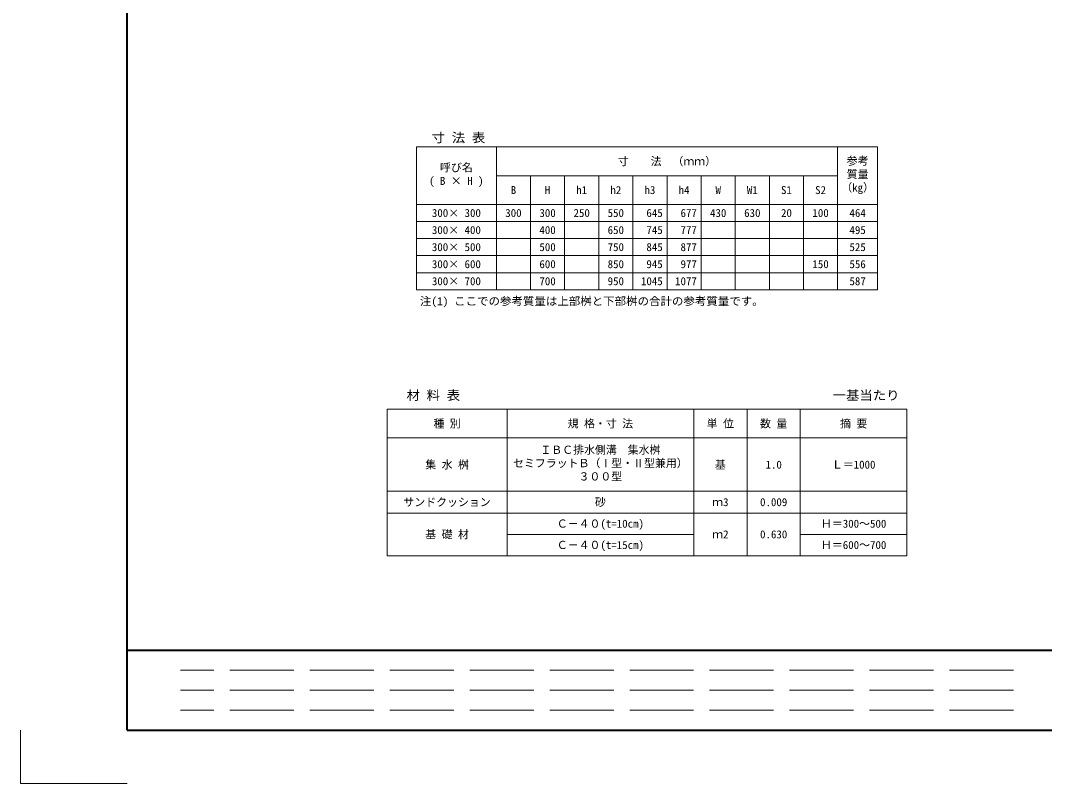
# Model space of a CAD drawing. Units: millimetres at full size; details may follow other scales. Extents: x 171976 to 209231, y 872007 to 885239.
# Drawn here: x 191212 to 195053, y 878947 to 881810 of the extents above; entities that cross this region are included whole.
import ezdxf
from ezdxf.enums import TextEntityAlignment as Align

# ---------------------------------------------------------------- set-up
doc = ezdxf.new("R2010")
doc.units = ezdxf.units.MM
doc.header["$LTSCALE"] = 40
doc.linetypes.add('DASHED', pattern=[7.5, 6, -1.5])
for name, color, linetype, lineweight in [('Defpoints_3', 8, 'Continuous', 0), ('図枠', 7, 'Continuous', 5), ('寸法表', 30, 'Continuous', 13)]:
    doc.layers.add(name, color=color, linetype=linetype, lineweight=lineweight)
doc.layers.add('文字', color=7, linetype='Continuous')
doc.styles.add('ＭＳ 明朝', font='')
doc.styles.get('ＭＳ 明朝').set_extended_font_data('MS Mincho')

msp = doc.modelspace()

# ---------------------------------------------------------------- linework, layer by layer
at = {"layer": 'Defpoints_3'}
for p, q in [((192997.47, 881056.09), (193125.47, 881056.09)), ((193253.47, 881056.09), (193381.47, 881056.09)), ((193765.47, 881056.09), (194277.47, 881056.09)), ((192997.47, 880992.09), (193125.47, 880992.09)), ((193253.47, 880992.09), (193381.47, 880992.09)), ((193765.47, 880992.09), (194277.47, 880992.09)), ((192997.47, 880928.09), (193125.47, 880928.09)), ((193253.47, 880928.09), (193381.47, 880928.09)), ((193765.47, 880928.09), (194149.47, 880928.09)), ((192997.47, 880864.09), (193125.47, 880864.09)), ((193253.47, 880864.09), (193381.47, 880864.09)), ((193765.47, 880864.09), (194277.47, 880864.09))]:
    msp.add_line(p, q, dxfattribs=at)
at = {"layer": 'Defpoints_3', "color": 7, "lineweight": 13}
for p, q in [((191212.47, 879147.22), (191212.47, 878947.22)), ((191212.47, 878947.22), (191612.47, 878947.22))]:
    msp.add_line(p, q, dxfattribs=at)
at = {"layer": '図枠', "lineweight": 40}
for p, q in [((191612.47, 879147.22), (191612.47, 884687.22)), ((191612.47, 879447.22), (199412.47, 879447.22)), ((191612.47, 879147.22), (199412.47, 879147.22))]:
    msp.add_line(p, q, dxfattribs=at)
at = {"layer": '図枠', "linetype": 'DASHED', "lineweight": 9}
for p, q in [((194937.47, 879372.22), (191812.47, 879372.22)), ((194937.47, 879297.22), (191812.47, 879297.22)), ((194937.47, 879222.22), (191812.47, 879222.22))]:
    msp.add_line(p, q, dxfattribs=at)
at = {"layer": '寸法表'}
for p, q in [((192697.47, 881336.09), (194427.47, 881336.09)), ((192697.47, 881336.09), (192697.47, 880800.09)), ((192997.47, 881336.09), (192997.47, 880800.09)), ((194277.47, 881336.09), (194277.47, 880800.09)), ((194427.47, 881336.09), (194427.47, 880800.09)), ((192997.47, 881228.09), (194277.47, 881228.09)), ((193125.47, 881228.09), (193125.47, 880800.09)), ((193253.47, 881228.09), (193253.47, 880800.09)), ((193381.47, 881228.09), (193381.47, 880800.09)), ((193509.47, 881228.09), (193509.47, 880800.09)), ((193637.47, 881228.09), (193637.47, 880800.09)), ((193765.47, 881228.09), (193765.47, 880800.09)), ((193893.47, 881228.09), (193893.47, 880800.09)), ((194021.47, 881228.09), (194021.47, 880800.09)), ((194149.47, 881228.09), (194149.47, 880800.09)), ((192697.47, 881120.09), (194427.47, 881120.09)), ((192697.47, 881056.09), (192997.47, 881056.09)), ((193125.47, 881056.09), (193253.47, 881056.09)), ((193381.47, 881056.09), (193765.47, 881056.09)), ((194277.47, 881056.09), (194427.47, 881056.09)), ((192697.47, 880992.09), (192997.47, 880992.09)), ((193125.47, 880992.09), (193253.47, 880992.09)), ((193381.47, 880992.09), (193765.47, 880992.09)), ((194277.47, 880992.09), (194427.47, 880992.09)), ((192697.47, 880928.09), (192997.47, 880928.09)), ((193125.47, 880928.09), (193253.47, 880928.09)), ((193381.47, 880928.09), (193765.47, 880928.09)), ((194149.47, 880928.09), (194427.47, 880928.09)), ((192697.47, 880864.09), (192997.47, 880864.09)), ((193125.47, 880864.09), (193253.47, 880864.09)), ((193381.47, 880864.09), (193765.47, 880864.09)), ((194277.47, 880864.09), (194427.47, 880864.09)), ((192697.47, 880800.09), (194427.47, 880800.09)), ((192587.55, 880351.84), (194537.55, 880351.84)), ((192587.55, 880351.84), (192587.55, 879802.24)), ((193037.55, 880351.84), (193037.55, 879802.24)), ((193737.55, 880351.84), (193737.55, 879802.24)), ((193937.55, 880351.84), (193937.55, 879802.24)), ((194137.55, 880351.84), (194137.55, 879802.24)), ((194537.55, 880351.84), (194537.55, 879802.24)), ((192587.55, 880243.84), (194537.55, 880243.84)), ((192587.55, 880043.84), (194537.55, 880043.84)), ((192587.55, 879962.24), (194537.55, 879962.24)), ((193037.55, 879882.24), (193737.55, 879882.24)), ((194137.55, 879882.24), (194537.55, 879882.24)), ((192587.55, 879802.24), (194537.55, 879802.24))]:
    msp.add_line(p, q, dxfattribs=at)

# ---------------------------------------------------------------- texts
at = {"layer": '寸法表', "style": 'ＭＳ 明朝'}
for s, p in [('寸\u3000\u3000法\u3000（ｍｍ）', (193637.47, 881282.09)), ('B', (193061.47, 881174.09)), ('H', (193189.47, 881174.09)), ('h1', (193317.47, 881174.09)), ('h2', (193445.47, 881174.09)), ('h3', (193573.47, 881174.09)), ('h4', (193701.47, 881174.09)), ('W', (193829.47, 881174.09)), ('W1', (193957.47, 881174.09)), ('S1', (194085.47, 881174.09)), ('S2', (194213.47, 881174.09)), ('300× 300', (192847.47, 881088.09)), ('300', (193061.47, 881088.09)), ('300', (193189.47, 881088.09)), ('250', (193317.47, 881088.09)), ('550', (193445.47, 881088.09)), ('430', (193829.47, 881088.09)), ('630', (193957.47, 881088.09)), ('20', (194085.47, 881088.09)), ('100', (194213.47, 881088.09)), ('464', (194352.47, 881088.09)), ('300× 400', (192847.47, 881024.09)), ('400', (193189.47, 881024.09)), ('650', (193445.47, 881024.09)), ('495', (194352.47, 881024.09)), ('300× 500', (192847.47, 880960.09)), ('500', (193189.47, 880960.09)), ('750', (193445.47, 880960.09)), ('525', (194352.47, 880960.09)), ('300× 600', (192847.47, 880896.09)), ('600', (193189.47, 880896.09)), ('850', (193445.47, 880896.09)), ('150', (194213.47, 880896.09)), ('556', (194352.47, 880896.09)), ('300× 700', (192847.47, 880832.09)), ('700', (193189.47, 880832.09)), ('950', (193445.47, 880832.09)), ('587', (194352.47, 880832.09)), ('種 別', (192812.55, 880297.84)), ('規 格・寸 法', (193387.55, 880297.84)), ('単 位', (193837.55, 880297.84)), ('数 量', (194037.55, 880297.84)), ('摘 要', (194337.55, 880297.84)), ('集 水 桝', (192812.55, 880143.84)), ('基', (193837.55, 880143.84)), ('1.0', (194037.55, 880143.84)), ('Ｌ＝1000', (194337.55, 880143.84)), ('サンドクッション', (192812.55, 880003.04)), ('砂', (193387.55, 880003.04)), ('ｍ3', (193837.55, 880003.04)), ('0.009', (194037.55, 880003.04)), ('Ｃ－４０(t=10cm)', (193387.55, 879922.24)), ('Ｈ＝300～500', (194337.55, 879922.24)), ('基 礎 材', (192812.55, 879882.24)), ('ｍ2', (193837.55, 879882.24)), ('0.630', (194037.55, 879882.24)), ('Ｃ－４０(t=15cm)', (193387.55, 879842.24)), ('Ｈ＝600～700', (194337.55, 879842.24))]:
    msp.add_text(s, height=30.02, dxfattribs=at).set_placement(p, align=Align.MIDDLE_CENTER)
for s, p in [('参考', (194311.52, 881298.57)), ('呼び名', (192786.05, 881273.57)), ('質量', (194311.52, 881248.57)), ('( B × H )', (192745.1, 881223.57)), ('（kg）', (194291.05, 881198.57)), ('ＩＢＣ排水側溝\u3000集水桝', (193162.32, 880214.32)), ('セミフラットＢ（Ⅰ型・Ⅱ型兼用）', (193059.95, 880164.32)), ('３００型', (193305.65, 880114.32))]:
    msp.add_text(s, height=30.02, dxfattribs=at).set_placement(p, align=Align.TOP_LEFT)
for s, p in [('645', (193621.47, 881088.09)), ('677', (193749.47, 881088.09)), ('745', (193621.47, 881024.09)), ('777', (193749.47, 881024.09)), ('845', (193621.47, 880960.09)), ('877', (193749.47, 880960.09)), ('945', (193621.47, 880896.09)), ('977', (193749.47, 880896.09)), ('1045', (193621.47, 880832.09)), ('1077', (193749.47, 880832.09))]:
    msp.add_text(s, height=30.02, dxfattribs=at).set_placement(p, align=Align.MIDDLE_RIGHT)
at = {"layer": '文字', "style": 'ＭＳ 明朝', "width": 1.05}
msp.add_text('寸 法 表', height=35.03, dxfattribs=at).set_placement((192855.47, 881371.09), align=Align.MIDDLE_CENTER)
for s, height, p in [('注(1) ここでの参考質量は上部桝と下部桝の合計の参考質量です。', 30.02, (192710.34, 880733.01)), ('一基当たり', 35.03, (194258.78, 880376.2))]:
    msp.add_text(s, height=height, dxfattribs=at).set_placement(p, align=Align.BOTTOM_LEFT)
msp.add_text('材 料 表', height=35.03, dxfattribs=at).set_placement((192760.94, 880376.2), align=Align.BOTTOM_CENTER)

doc.saveas('drawing.dxf')
